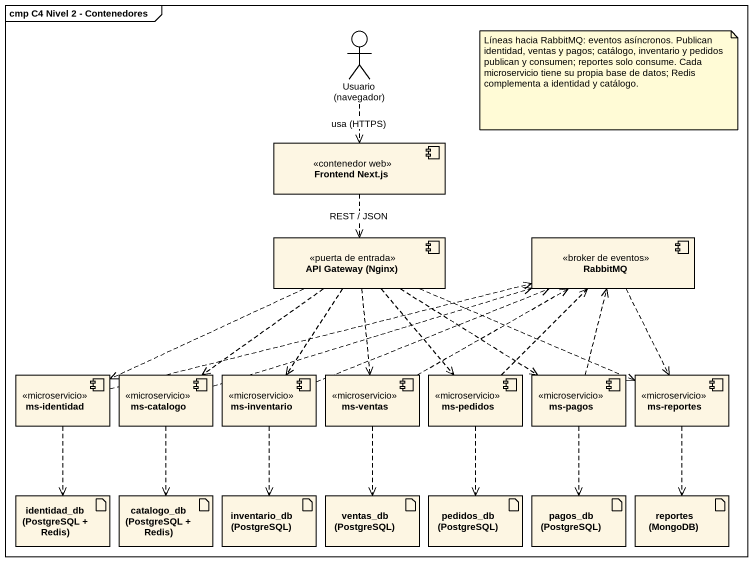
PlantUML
@startuml
mainframe cmp C4 Nivel 2 - Contenedores
actor "Usuario (navegador)" as Usuario_navegador
component "Frontend Next.js" as Frontend_Next_js <<contenedor web>>
component "API Gateway (Nginx)" as API_Gateway_Nginx <<puerta de entrada>>
component RabbitMQ <<broker de eventos>>
component "ms-identidad" as ms_identidad <<microservicio>>
component "ms-catalogo" as ms_catalogo <<microservicio>>
component "ms-inventario" as ms_inventario <<microservicio>>
component "ms-ventas" as ms_ventas <<microservicio>>
component "ms-pedidos" as ms_pedidos <<microservicio>>
component "ms-pagos" as ms_pagos <<microservicio>>
component "ms-reportes" as ms_reportes <<microservicio>>
artifact "identidad_db (PostgreSQL + Redis)" as identidad_db_PostgreSQL
artifact "catalogo_db (PostgreSQL + Redis)" as catalogo_db_PostgreSQL_Redis
artifact "inventario_db (PostgreSQL)" as inventario_db_PostgreSQL
artifact "ventas_db (PostgreSQL)" as ventas_db_PostgreSQL
artifact "pedidos_db (PostgreSQL)" as pedidos_db_PostgreSQL
artifact "pagos_db (PostgreSQL)" as pagos_db_PostgreSQL
artifact "reportes (MongoDB)" as reportes_MongoDB
Usuario_navegador ..> Frontend_Next_js : usa (HTTPS)
Frontend_Next_js ..> API_Gateway_Nginx : REST / JSON
API_Gateway_Nginx .left.> ms_identidad
API_Gateway_Nginx ..> ms_catalogo
API_Gateway_Nginx ..> ms_inventario
API_Gateway_Nginx ..> ms_ventas
API_Gateway_Nginx ..> ms_pedidos
API_Gateway_Nginx ..> ms_pagos
API_Gateway_Nginx .right.> ms_reportes
RabbitMQ ..> ms_reportes
ms_identidad .right.> RabbitMQ
ms_identidad ..> identidad_db_PostgreSQL
ms_catalogo .right.> RabbitMQ
ms_catalogo ..> catalogo_db_PostgreSQL_Redis
ms_inventario .right.> RabbitMQ
ms_inventario ..> inventario_db_PostgreSQL
ms_ventas .right.> RabbitMQ
ms_ventas ..> ventas_db_PostgreSQL
ms_pedidos .up.> RabbitMQ
ms_pedidos ..> pedidos_db_PostgreSQL
ms_pagos .up.> RabbitMQ
ms_pagos ..> pagos_db_PostgreSQL
ms_reportes ..> reportes_MongoDB
note as N1
  Líneas hacia RabbitMQ: eventos asíncronos. Publican identidad, ventas y pagos; catálogo, inventario y pedidos publican y consumen; reportes solo consume. Cada microservicio tiene su propia base de datos; Redis complementa a identidad y catálogo.
end note
@enduml
